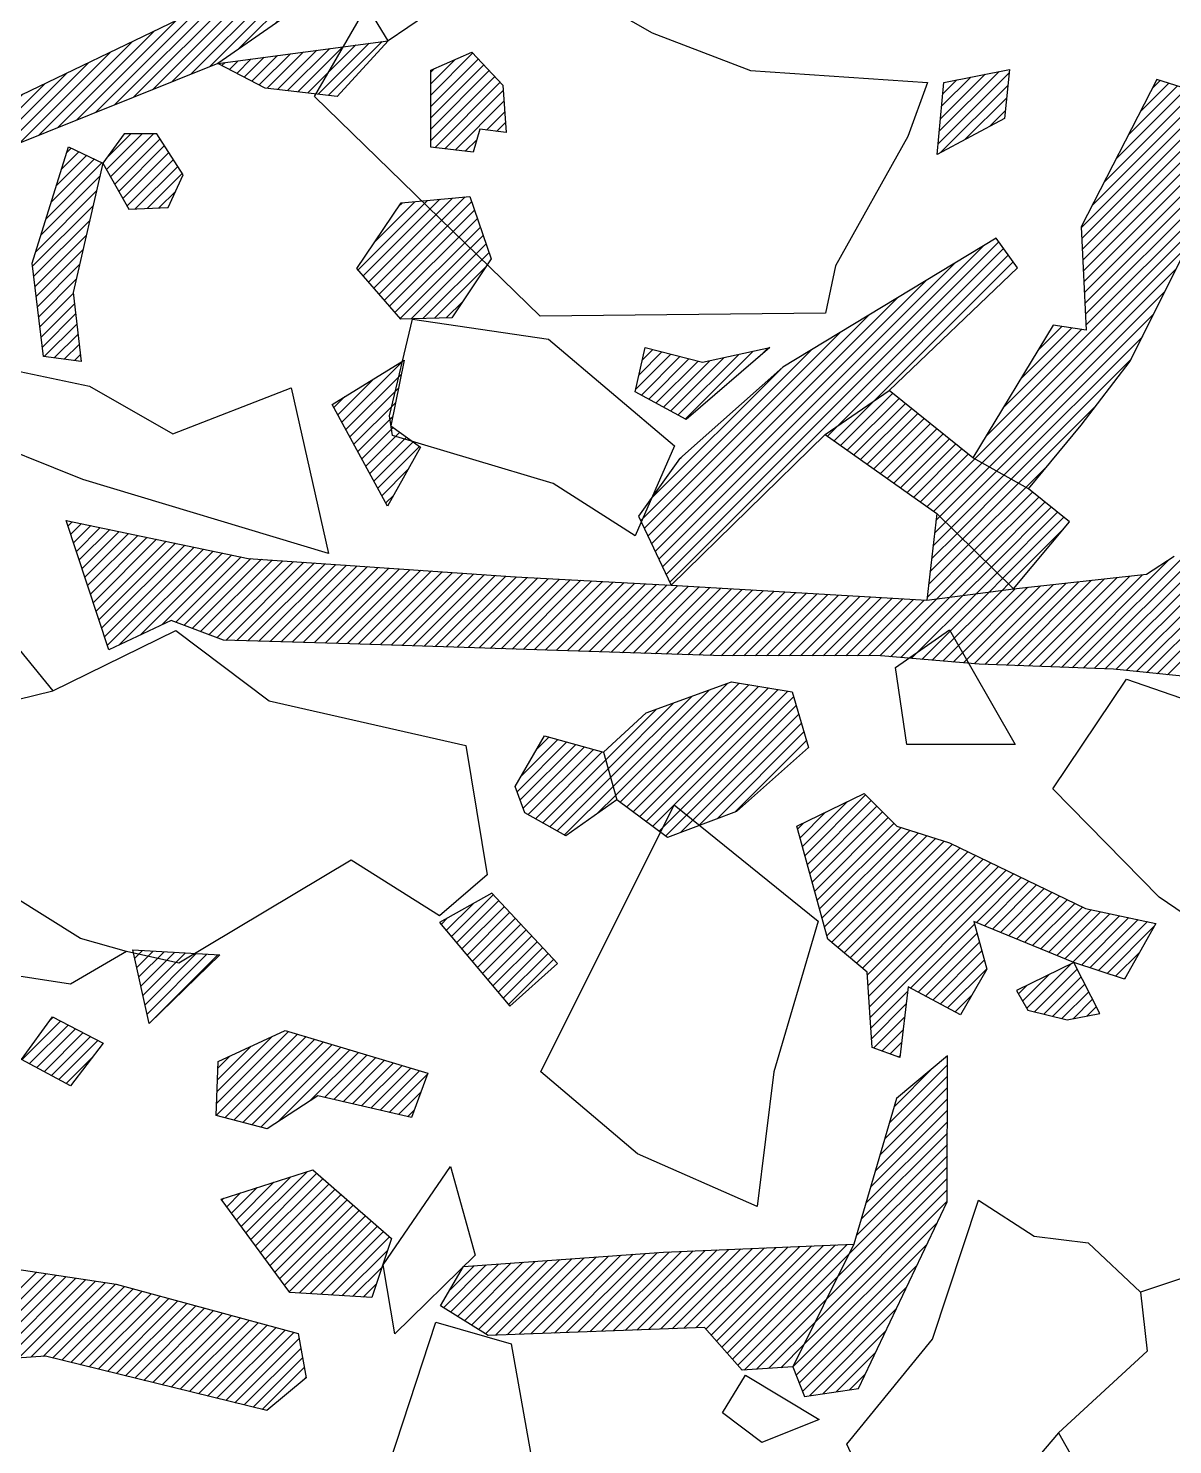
# Model space of a CAD drawing. Header units: metres. Extents: x 1.22 to 3.42, y -20.9 to -16.58.
# Drawn here: x 2.6826 to 3.0391, y -18.4475 to -18.0062 of the extents above; entities that cross this region are included whole.
import ezdxf

# ---------------------------------------------------------------- set-up
doc = ezdxf.new("R2010")
doc.units = ezdxf.units.M
doc.header["$LTSCALE"] = 25
doc.header["$MEASUREMENT"] = 0
doc.layers.get('0').update_dxf_attribs({"linetype": 'CONTINUOUS'})
for name, color, linetype in [('KNOCHEN', 2, 'CONTINUOUS'), ('KNOCHENSCHRAFF', 2, 'CONTINUOUS'), ('STEINE', 4, 'CONTINUOUS')]:
    doc.layers.add(name, color=color, linetype=linetype)

# ---------------------------------------------------------------- blocks, each defined once
blk = doc.blocks.new('*X14')
at = {"color": 0}
for p, q in [((295.082, -1834.724), (296.891, -1832.915)), ((295.229, -1834.224), (296.45, -1833.002)), ((294.788, -1835.725), (296.89, -1833.623)), ((294.935, -1835.224), (296.89, -1833.269)), ((294.641, -1836.225), (296.889, -1833.977)), ((294.494, -1836.726), (296.889, -1834.331)), ((294.347, -1837.226), (296.888, -1834.685)), ((294.053, -1838.227), (296.887, -1835.393)), ((294.2, -1837.727), (296.888, -1835.039)), ((293.816, -1838.818), (296.887, -1835.747)), ((293.47, -1839.518), (296.886, -1836.101)), ((293.123, -1840.218), (296.886, -1836.455)), ((292.43, -1841.618), (296.885, -1837.163)), ((292.777, -1840.918), (296.885, -1836.809)), ((292.084, -1842.318), (296.578, -1837.824)), ((289.696, -1841.524), (292.663, -1838.556)), ((289.862, -1841.711), (293.032, -1838.541)), ((290.028, -1841.899), (293.401, -1838.526)), ((290.193, -1842.087), (293.77, -1838.51)), ((292.176, -1842.58), (296.258, -1838.498)), ((282.5, -1841.295), (284.811, -1838.984)), ((282.811, -1841.338), (285.192, -1838.956)), ((283.178, -1841.325), (285.574, -1838.929)), ((283.545, -1841.311), (285.955, -1838.901)), ((283.912, -1841.298), (286.336, -1838.873)), ((284.279, -1841.284), (286.717, -1838.846)), ((284.646, -1841.271), (287.098, -1838.818)), ((285.013, -1841.258), (287.479, -1838.791)), ((285.379, -1841.244), (287.861, -1838.763)), ((285.746, -1841.231), (288.236, -1838.742)), ((286.113, -1841.217), (288.605, -1838.726)), ((286.48, -1841.204), (288.974, -1838.711)), ((286.847, -1841.19), (289.343, -1838.695)), ((287.214, -1841.177), (289.712, -1838.68)), ((287.581, -1841.164), (290.081, -1838.664)), ((287.948, -1841.15), (290.449, -1838.649)), ((288.315, -1841.137), (290.818, -1838.634)), ((288.682, -1841.123), (291.187, -1838.618)), ((289.049, -1841.11), (291.556, -1838.603)), ((289.365, -1841.148), (291.925, -1838.587)), ((289.531, -1841.336), (292.294, -1838.572)), ((290.359, -1842.275), (293.816, -1838.818)), ((266.599, -1841.64), (268.816, -1839.423)), ((266.639, -1841.246), (268.508, -1839.377)), ((281.192, -1840.482), (282.524, -1839.15)), ((281.395, -1839.926), (282.143, -1839.177)), ((281.41, -1840.617), (282.905, -1839.122)), ((281.628, -1840.753), (283.287, -1839.094)), ((281.846, -1840.888), (283.668, -1839.067)), ((282.064, -1841.024), (284.049, -1839.039)), ((282.282, -1841.16), (284.43, -1839.012)), ((292.274, -1842.835), (295.938, -1839.171)), ((266.558, -1842.034), (269.123, -1839.469)), ((266.822, -1842.124), (269.431, -1839.515)), ((267.201, -1842.099), (269.739, -1839.561)), ((267.58, -1842.074), (270.046, -1839.607)), ((267.958, -1842.048), (270.354, -1839.653)), ((268.337, -1842.023), (270.661, -1839.699)), ((268.716, -1841.998), (270.969, -1839.745)), ((269.02, -1842.048), (271.249, -1839.818)), ((290.563, -1842.425), (293.47, -1839.518)), ((292.373, -1843.09), (295.617, -1839.845)), ((269.303, -1842.118), (271.527, -1839.894)), ((269.587, -1842.187), (271.805, -1839.969)), ((269.871, -1842.257), (272.083, -1840.045)), ((270.155, -1842.327), (272.361, -1840.12)), ((270.438, -1842.397), (272.639, -1840.196)), ((270.722, -1842.466), (272.917, -1840.271)), ((290.94, -1842.401), (293.123, -1840.218)), ((271.006, -1842.536), (273.195, -1840.347)), ((271.29, -1842.606), (273.473, -1840.422)), ((271.574, -1842.676), (273.751, -1840.498)), ((271.857, -1842.745), (274.029, -1840.573)), ((272.141, -1842.815), (274.307, -1840.649)), ((272.425, -1842.885), (274.585, -1840.724)), ((292.591, -1843.225), (295.297, -1840.519)), ((272.709, -1842.955), (274.863, -1840.8)), ((272.993, -1843.024), (275.141, -1840.876)), ((273.276, -1843.094), (275.42, -1840.951)), ((273.56, -1843.164), (275.698, -1841.027)), ((273.844, -1843.234), (275.976, -1841.102)), ((274.128, -1843.304), (276.254, -1841.178)), ((291.318, -1842.377), (292.777, -1840.918)), ((293.007, -1843.163), (294.977, -1841.193)), ((274.412, -1843.373), (276.532, -1841.253)), ((274.695, -1843.443), (276.688, -1841.45)), ((291.695, -1842.353), (292.43, -1841.618)), ((274.979, -1843.513), (276.743, -1841.749)), ((275.263, -1843.583), (276.798, -1842.047)), ((293.423, -1843.1), (294.657, -1841.867)), ((275.547, -1843.652), (276.853, -1842.346)), ((292.072, -1842.329), (292.084, -1842.318)), ((276.757, -1842.796), (276.908, -1842.645)), ((293.839, -1843.038), (294.336, -1842.54))]:
    blk.add_line(p, q, dxfattribs=at)
blk = doc.blocks.new('*X15')
at = {"color": 0}
for p, q in [((280.794, -1802.696), (282.099, -1801.391)), ((280.793, -1803.05), (282.271, -1801.573)), ((280.793, -1803.404), (282.443, -1801.754)), ((280.794, -1802.342), (281.54, -1801.597)), ((280.795, -1801.988), (280.91, -1801.873)), ((280.792, -1804.112), (282.787, -1802.117)), ((280.793, -1803.758), (282.615, -1801.936)), ((280.92, -1804.338), (282.959, -1802.299)), ((296.601, -1804.213), (298.809, -1802.005)), ((296.637, -1803.824), (298.502, -1801.959)), ((296.673, -1803.434), (298.061, -1802.047)), ((296.709, -1803.045), (297.619, -1802.134)), ((296.745, -1802.655), (297.178, -1802.222)), ((302.896, -1803.222), (303.79, -1802.327)), ((303.268, -1802.496), (303.522, -1802.242)), ((281.236, -1804.375), (283.053, -1802.559)), ((296.677, -1804.491), (298.769, -1802.398)), ((297.437, -1804.084), (298.729, -1802.792)), ((301.062, -1806.824), (305.131, -1802.754)), ((301.408, -1806.124), (304.863, -1802.669)), ((301.78, -1805.399), (304.595, -1802.583)), ((302.152, -1804.673), (304.327, -1802.498)), ((302.524, -1803.947), (304.059, -1802.413)), ((281.553, -1804.412), (283.075, -1802.89)), ((282.529, -1803.789), (283.098, -1803.221)), ((298.197, -1803.678), (298.69, -1803.185)), ((301.077, -1807.161), (305.4, -1802.839)), ((301.093, -1807.499), (305.668, -1802.925)), ((301.109, -1807.837), (305.936, -1803.01)), ((301.124, -1808.175), (306.204, -1803.095)), ((301.14, -1808.513), (306.473, -1803.181)), ((282.843, -1803.829), (283.12, -1803.552)), ((281.87, -1804.449), (282.232, -1804.087)), ((301.156, -1808.851), (306.134, -1803.873)), ((301.171, -1809.189), (305.783, -1804.577)), ((301.187, -1809.527), (305.432, -1805.282)), ((279.021, -1808.712), (281.862, -1805.871)), ((278.528, -1808.144), (280.691, -1805.981)), ((278.692, -1808.333), (281.081, -1805.944)), ((278.857, -1808.522), (281.471, -1805.908)), ((279.053, -1807.265), (280.301, -1806.018)), ((279.186, -1808.901), (282.07, -1806.017)), ((279.35, -1809.09), (282.16, -1806.28)), ((279.794, -1806.171), (279.911, -1806.054)), ((301.203, -1809.865), (305.08, -1805.987)), ((279.514, -1809.279), (282.249, -1806.544)), ((298.077, -1813.344), (304.729, -1806.692)), ((279.679, -1809.468), (282.339, -1806.808)), ((279.843, -1809.658), (282.429, -1807.071)), ((280.18, -1809.674), (282.519, -1807.335)), ((280.545, -1809.663), (282.609, -1807.599)), ((288.011, -1817.399), (298.026, -1807.384)), ((288.125, -1817.639), (298.491, -1807.273)), ((288.239, -1817.879), (298.639, -1807.479)), ((297.743, -1814.031), (304.378, -1807.396)), ((280.91, -1809.651), (282.502, -1808.059)), ((287.897, -1817.16), (297.129, -1807.928)), ((293.44, -1813.031), (298.787, -1807.685)), ((294.582, -1812.243), (298.935, -1807.89)), ((297.97, -1814.158), (304.027, -1808.101)), ((287.783, -1816.92), (296.232, -1808.471)), ((298.196, -1814.285), (303.675, -1808.806)), ((281.275, -1809.64), (281.789, -1809.126)), ((287.67, -1816.68), (295.335, -1809.015)), ((287.556, -1816.44), (294.438, -1809.558)), ((298.423, -1814.412), (303.324, -1809.511)), ((287.442, -1816.201), (293.541, -1810.102)), ((298.622, -1812.445), (301.07, -1809.997)), ((298.65, -1814.539), (302.973, -1810.216)), ((299.168, -1811.546), (300.763, -1809.95)), ((299.713, -1810.647), (300.456, -1809.904)), ((287.283, -1811.41), (287.996, -1810.697)), ((287.328, -1815.961), (292.644, -1810.646)), ((287.385, -1810.954), (287.715, -1810.624)), ((288.724, -1812.798), (290.843, -1810.678)), ((291.027, -1810.848), (291.295, -1810.579)), ((278.022, -1812.893), (279.936, -1810.979)), ((287.182, -1811.865), (288.277, -1810.77)), ((287.355, -1812.045), (288.558, -1810.842)), ((287.583, -1812.17), (288.839, -1810.915)), ((287.811, -1812.296), (289.12, -1810.987)), ((288.04, -1812.421), (289.487, -1810.974)), ((288.268, -1812.547), (289.939, -1810.875)), ((288.496, -1812.672), (290.391, -1810.777)), ((298.876, -1814.666), (302.622, -1810.92)), ((277.897, -1812.664), (279.025, -1811.536)), ((278.147, -1813.121), (279.88, -1811.388)), ((287.633, -1815.302), (291.709, -1811.226)), ((278.272, -1813.35), (279.791, -1811.831)), ((293.564, -1813.614), (295.19, -1811.988)), ((277.772, -1812.436), (278.114, -1812.094)), ((278.397, -1813.579), (279.702, -1812.274)), ((293.357, -1813.467), (294.582, -1812.243)), ((293.771, -1813.76), (295.386, -1812.146)), ((293.978, -1813.907), (295.582, -1812.304)), ((294.186, -1814.053), (295.777, -1812.462)), ((299.103, -1814.793), (301.512, -1812.384)), ((278.522, -1813.807), (279.613, -1812.716)), ((294.393, -1814.2), (295.973, -1812.619)), ((294.6, -1814.346), (296.169, -1812.777)), ((294.807, -1814.493), (296.365, -1812.935)), ((278.647, -1814.036), (279.628, -1813.055)), ((278.772, -1814.264), (279.833, -1813.203)), ((278.897, -1814.493), (280.038, -1813.352)), ((293.15, -1813.321), (293.44, -1813.031)), ((295.014, -1814.639), (296.56, -1813.093)), ((295.221, -1814.786), (296.756, -1813.251)), ((279.022, -1814.722), (280.243, -1813.5)), ((279.147, -1814.95), (280.448, -1813.649)), ((295.428, -1814.933), (296.952, -1813.408)), ((295.635, -1815.079), (297.148, -1813.566)), ((295.842, -1815.226), (297.343, -1813.724)), ((288.526, -1814.056), (288.593, -1813.989)), ((296.049, -1815.372), (297.539, -1813.882)), ((296.256, -1815.519), (297.743, -1814.031)), ((296.463, -1815.665), (297.97, -1814.158)), ((296.654, -1815.828), (298.196, -1814.285)), ((299.329, -1814.92), (300.044, -1814.205)), ((279.272, -1815.179), (280.084, -1814.367)), ((296.832, -1816.003), (298.423, -1814.412)), ((297.011, -1816.178), (298.65, -1814.539)), ((297.189, -1816.353), (298.876, -1814.666)), ((279.397, -1815.407), (279.639, -1815.165)), ((297.368, -1816.528), (299.103, -1814.793)), ((297.546, -1816.703), (299.329, -1814.92)), ((297.725, -1816.878), (299.537, -1815.066)), ((297.903, -1817.053), (299.733, -1815.223)), ((298.082, -1817.228), (299.929, -1815.381)), ((298.26, -1817.403), (300.126, -1815.538)), ((269.495, -1816.117), (269.623, -1815.989)), ((269.582, -1816.383), (269.915, -1816.05)), ((296.485, -1816.351), (296.832, -1816.003)), ((296.53, -1815.951), (296.654, -1815.828)), ((298.438, -1817.579), (300.322, -1815.695)), ((298.617, -1817.754), (300.518, -1815.853)), ((302.138, -1820.597), (306.692, -1816.043)), ((302.459, -1820.629), (307.066, -1816.022)), ((269.669, -1816.649), (270.208, -1816.111)), ((269.757, -1816.915), (270.5, -1816.172)), ((269.844, -1817.182), (270.793, -1816.233)), ((269.931, -1817.448), (271.085, -1816.294)), ((270.018, -1817.714), (271.378, -1816.355)), ((270.106, -1817.981), (271.67, -1816.416)), ((270.193, -1818.247), (271.963, -1816.477)), ((296.393, -1817.149), (297.189, -1816.353)), ((296.439, -1816.75), (297.011, -1816.178)), ((298.795, -1817.929), (300.488, -1816.237)), ((300.78, -1820.54), (305.029, -1816.291)), ((301.121, -1820.553), (305.472, -1816.202)), ((301.461, -1820.566), (305.879, -1816.149)), ((301.802, -1820.579), (306.285, -1816.096)), ((302.78, -1820.662), (307.302, -1816.14)), ((303.101, -1820.694), (307.537, -1816.258)), ((303.422, -1820.727), (307.773, -1816.376)), ((303.743, -1820.759), (308.008, -1816.494)), ((270.28, -1818.513), (272.255, -1816.538)), ((270.367, -1818.78), (272.548, -1816.599)), ((270.455, -1819.046), (272.841, -1816.66)), ((270.542, -1819.312), (273.133, -1816.721)), ((270.629, -1819.578), (273.426, -1816.782)), ((270.716, -1819.845), (273.718, -1816.843)), ((271.076, -1819.839), (274.011, -1816.904)), ((296.256, -1818.347), (297.725, -1816.878)), ((296.302, -1817.948), (297.546, -1816.703)), ((296.347, -1817.548), (297.368, -1816.528)), ((271.746, -1819.523), (274.303, -1816.965)), ((272.415, -1819.207), (274.596, -1817.026)), ((272.85, -1819.125), (274.888, -1817.087)), ((273.107, -1819.222), (275.19, -1817.138)), ((273.364, -1819.318), (275.521, -1817.161)), ((273.621, -1819.415), (275.852, -1817.184)), ((273.878, -1819.512), (276.183, -1817.207)), ((274.135, -1819.608), (276.514, -1817.23)), ((274.41, -1819.687), (276.844, -1817.252)), ((274.754, -1819.696), (277.175, -1817.275)), ((275.098, -1819.706), (277.506, -1817.298)), ((275.442, -1819.715), (277.837, -1817.321)), ((275.787, -1819.724), (278.168, -1817.343)), ((276.131, -1819.734), (278.498, -1817.366)), ((296.561, -1818.396), (297.903, -1817.053)), ((296.967, -1818.342), (298.082, -1817.228)), ((300.439, -1820.528), (303.791, -1817.176)), ((276.475, -1819.743), (278.829, -1817.389)), ((276.819, -1819.753), (279.16, -1817.412)), ((277.163, -1819.762), (279.491, -1817.434)), ((277.507, -1819.771), (279.822, -1817.457)), ((277.852, -1819.781), (280.152, -1817.48)), ((278.196, -1819.79), (280.483, -1817.503)), ((278.538, -1819.801), (280.814, -1817.525)), ((278.881, -1819.812), (281.145, -1817.548)), ((279.223, -1819.823), (281.476, -1817.571)), ((279.565, -1819.835), (281.806, -1817.594)), ((279.908, -1819.846), (282.137, -1817.616)), ((280.25, -1819.857), (282.468, -1817.639)), ((280.592, -1819.868), (282.799, -1817.662)), ((280.935, -1819.88), (283.13, -1817.685)), ((281.277, -1819.891), (283.461, -1817.707)), ((281.619, -1819.902), (283.796, -1817.725)), ((281.962, -1819.913), (284.132, -1817.743)), ((282.304, -1819.925), (284.467, -1817.761)), ((282.646, -1819.936), (284.803, -1817.779)), ((282.988, -1819.947), (285.138, -1817.797)), ((283.331, -1819.958), (285.474, -1817.816)), ((297.374, -1818.289), (298.26, -1817.403)), ((297.781, -1818.236), (298.438, -1817.579)), ((298.188, -1818.183), (298.617, -1817.754)), ((298.736, -1820.463), (301.383, -1817.816)), ((299.077, -1820.476), (301.78, -1817.772)), ((299.417, -1820.489), (302.177, -1817.729)), ((299.758, -1820.502), (302.574, -1817.685)), ((300.099, -1820.515), (302.972, -1817.642)), ((283.673, -1819.97), (285.809, -1817.834)), ((284.015, -1819.981), (286.145, -1817.852)), ((284.358, -1819.992), (286.48, -1817.87)), ((284.7, -1820.003), (286.815, -1817.888)), ((285.042, -1820.015), (287.151, -1817.906)), ((285.385, -1820.026), (287.486, -1817.924)), ((285.727, -1820.037), (287.822, -1817.942)), ((286.069, -1820.048), (288.157, -1817.96)), ((286.412, -1820.059), (288.492, -1817.979)), ((286.754, -1820.071), (288.826, -1817.999)), ((287.096, -1820.082), (289.159, -1818.019)), ((287.439, -1820.093), (289.493, -1818.038)), ((287.781, -1820.104), (289.827, -1818.058)), ((288.123, -1820.116), (290.161, -1818.078)), ((288.465, -1820.127), (290.495, -1818.098)), ((288.808, -1820.138), (290.829, -1818.117)), ((289.15, -1820.149), (291.163, -1818.137)), ((289.492, -1820.161), (291.496, -1818.157)), ((289.842, -1820.165), (291.83, -1818.176)), ((290.195, -1820.165), (292.164, -1818.196)), ((290.548, -1820.166), (292.498, -1818.216)), ((290.901, -1820.166), (292.832, -1818.235)), ((291.254, -1820.167), (293.166, -1818.255)), ((295.765, -1820.252), (297.781, -1818.236)), ((296.091, -1820.279), (298.188, -1818.183)), ((296.417, -1820.307), (298.594, -1818.13)), ((296.743, -1820.334), (299, -1818.078)), ((297.069, -1820.362), (299.397, -1818.034)), ((297.395, -1820.39), (299.794, -1817.99)), ((297.721, -1820.417), (300.191, -1817.947)), ((298.055, -1820.437), (300.589, -1817.903)), ((298.395, -1820.45), (300.986, -1817.86)), ((298.594, -1818.13), (298.795, -1817.929)), ((291.607, -1820.167), (293.5, -1818.275)), ((291.961, -1820.167), (293.833, -1818.295)), ((292.314, -1820.168), (294.167, -1818.314)), ((292.667, -1820.168), (294.501, -1818.334)), ((293.02, -1820.169), (294.835, -1818.354)), ((293.373, -1820.169), (295.169, -1818.373)), ((293.726, -1820.17), (295.503, -1818.393)), ((294.079, -1820.17), (295.837, -1818.413)), ((294.432, -1820.171), (296.17, -1818.432)), ((294.785, -1820.171), (296.561, -1818.396)), ((295.113, -1820.197), (296.967, -1818.342)), ((295.439, -1820.224), (297.374, -1818.289)), ((286.473, -1824.241), (289.483, -1821.23)), ((286.549, -1824.518), (290.039, -1821.028)), ((286.69, -1824.731), (290.4, -1821.02)), ((286.893, -1824.882), (290.704, -1821.07)), ((287.095, -1825.033), (291.008, -1821.12)), ((287.298, -1825.183), (291.312, -1821.17)), ((287.501, -1825.334), (291.616, -1821.219)), ((287.704, -1825.485), (291.92, -1821.269)), ((286.321, -1823.686), (288.372, -1821.635)), ((286.397, -1823.963), (288.927, -1821.433)), ((287.906, -1825.636), (292.099, -1821.443)), ((288.109, -1825.787), (292.179, -1821.716)), ((286.245, -1823.408), (287.816, -1821.837)), ((288.572, -1825.677), (292.259, -1821.99)), ((289.142, -1825.461), (292.339, -1822.263)), ((289.712, -1825.245), (292.419, -1822.537)), ((283.482, -1824.404), (285.033, -1822.852)), ((283.578, -1824.661), (285.309, -1822.93)), ((283.603, -1823.928), (284.757, -1822.775)), ((283.674, -1824.918), (285.586, -1823.007)), ((283.829, -1825.117), (285.862, -1823.084)), ((284.097, -1823.082), (284.48, -1822.698)), ((290.281, -1825.029), (292.499, -1822.81)), ((284.056, -1825.244), (286.138, -1823.161)), ((284.282, -1825.371), (286.245, -1823.408)), ((284.509, -1825.498), (286.321, -1823.686)), ((284.735, -1825.625), (286.397, -1823.963)), ((284.961, -1825.752), (286.473, -1824.241)), ((285.994, -1825.073), (286.549, -1824.518)), ((292.377, -1826.115), (293.781, -1824.711)), ((292.453, -1826.393), (294.341, -1824.504)), ((292.529, -1826.67), (294.518, -1824.681)), ((292.605, -1826.948), (294.695, -1824.858)), ((292.301, -1825.838), (293.093, -1825.045)), ((292.681, -1827.225), (294.871, -1825.035)), ((292.757, -1827.503), (295.048, -1825.212)), ((292.225, -1825.56), (292.405, -1825.38)), ((292.833, -1827.78), (295.224, -1825.389)), ((292.909, -1828.058), (295.444, -1825.522)), ((292.985, -1828.335), (295.714, -1825.607)), ((293.061, -1828.613), (295.983, -1825.691)), ((293.137, -1828.89), (296.252, -1825.776)), ((293.282, -1829.099), (296.521, -1825.86)), ((293.475, -1829.259), (296.79, -1825.945)), ((293.668, -1829.42), (297.047, -1826.042)), ((293.86, -1829.581), (297.285, -1826.157)), ((294.053, -1829.742), (297.523, -1826.272)), ((294.246, -1829.903), (297.762, -1826.387)), ((294.397, -1830.105), (298, -1826.502)), ((294.419, -1830.437), (298.238, -1826.618)), ((294.44, -1830.77), (298.476, -1826.733)), ((294.461, -1831.102), (298.715, -1826.848)), ((294.482, -1831.434), (298.953, -1826.963)), ((297.791, -1828.479), (299.191, -1827.079)), ((298.042, -1828.582), (299.43, -1827.194)), ((298.292, -1828.685), (299.668, -1827.309)), ((298.543, -1828.788), (299.906, -1827.424)), ((281.278, -1828.728), (282.122, -1827.885)), ((281.44, -1828.92), (282.749, -1827.611)), ((281.601, -1829.112), (282.92, -1827.794)), ((298.793, -1828.891), (300.145, -1827.54)), ((299.044, -1828.994), (300.383, -1827.655)), ((299.294, -1829.097), (300.621, -1827.77)), ((299.545, -1829.2), (300.86, -1827.885)), ((281.117, -1828.536), (281.317, -1828.336)), ((281.763, -1829.304), (283.09, -1827.978)), ((281.924, -1829.496), (283.26, -1828.161)), ((282.086, -1829.689), (283.43, -1828.344)), ((299.795, -1829.303), (301.098, -1828.001)), ((300.046, -1829.407), (301.37, -1828.082)), ((300.296, -1829.51), (301.662, -1828.143)), ((300.547, -1829.613), (301.954, -1828.205)), ((300.797, -1829.716), (302.246, -1828.266)), ((301.062, -1829.804), (302.538, -1828.328)), ((301.329, -1829.891), (302.83, -1828.39)), ((282.247, -1829.881), (283.6, -1828.528)), ((282.409, -1830.073), (283.77, -1828.711)), ((295.743, -1830.527), (297.737, -1828.533)), ((295.974, -1830.65), (297.813, -1828.811)), ((301.596, -1829.977), (303.122, -1828.451)), ((301.863, -1830.064), (303.33, -1828.597)), ((282.57, -1830.265), (283.941, -1828.895)), ((282.732, -1830.457), (284.111, -1829.078)), ((282.893, -1830.649), (284.281, -1829.261)), ((296.204, -1830.773), (297.889, -1829.088)), ((271.574, -1829.593), (271.818, -1829.35)), ((271.638, -1829.883), (272.152, -1829.369)), ((271.702, -1830.173), (272.487, -1829.388)), ((271.766, -1830.462), (272.821, -1829.408)), ((271.83, -1830.752), (273.155, -1829.427)), ((271.894, -1831.041), (273.489, -1829.446)), ((271.958, -1831.331), (273.823, -1829.466)), ((272.022, -1831.621), (274.158, -1829.485)), ((283.055, -1830.841), (284.451, -1829.445)), ((283.216, -1831.033), (284.621, -1829.628)), ((296.435, -1830.896), (297.965, -1829.365)), ((296.666, -1831.019), (298.042, -1829.643)), ((302.13, -1830.15), (302.879, -1829.401)), ((296.896, -1831.142), (298.118, -1829.92)), ((299.232, -1830.927), (300.061, -1830.099)), ((299.362, -1831.151), (300.746, -1829.767)), ((299.606, -1831.26), (300.933, -1829.934)), ((299.889, -1831.331), (301.053, -1830.167)), ((294.503, -1831.767), (295.653, -1830.617)), ((299.102, -1830.703), (299.375, -1830.43)), ((300.171, -1831.402), (301.173, -1830.401)), ((302.397, -1830.237), (302.428, -1830.206)), ((294.525, -1832.099), (295.606, -1831.018)), ((297.127, -1831.264), (297.659, -1830.732)), ((300.454, -1831.473), (301.293, -1830.634)), ((300.802, -1831.479), (301.413, -1830.868)), ((268.94, -1831.521), (269.029, -1831.431)), ((294.587, -1832.391), (295.559, -1831.419)), ((301.243, -1831.391), (301.533, -1831.101)), ((268.057, -1832.758), (269.262, -1831.552)), ((268.287, -1832.881), (269.495, -1831.673)), ((268.517, -1833.004), (269.728, -1831.793)), ((268.747, -1833.127), (269.961, -1831.914)), ((274.126, -1834.113), (276.367, -1831.872)), ((294.848, -1832.483), (295.512, -1831.819)), ((268.978, -1833.251), (270.194, -1832.035)), ((269.208, -1833.374), (270.427, -1832.155)), ((274.115, -1834.478), (276.639, -1831.954)), ((274.138, -1833.747), (275.858, -1832.027)), ((274.149, -1833.382), (275.201, -1832.331)), ((274.383, -1834.563), (276.911, -1832.035)), ((274.664, -1834.636), (277.183, -1832.117)), ((274.945, -1834.708), (277.455, -1832.198)), ((275.225, -1834.781), (277.727, -1832.28)), ((275.506, -1834.854), (277.998, -1832.362)), ((295.109, -1832.576), (295.464, -1832.22)), ((269.438, -1833.497), (270.256, -1832.679)), ((274.161, -1833.017), (274.544, -1832.634)), ((276.015, -1834.699), (278.27, -1832.443)), ((277.006, -1834.061), (278.542, -1832.525)), ((277.489, -1833.932), (278.814, -1832.607)), ((277.776, -1833.998), (279.086, -1832.688)), ((278.064, -1834.064), (279.358, -1832.77)), ((295.37, -1832.668), (295.417, -1832.621)), ((278.352, -1834.13), (279.63, -1832.852)), ((278.639, -1834.196), (279.902, -1832.933)), ((278.927, -1834.262), (280.174, -1833.015)), ((279.214, -1834.328), (280.446, -1833.097)), ((279.502, -1834.394), (280.692, -1833.204)), ((279.789, -1834.46), (280.483, -1833.766)), ((280.077, -1834.526), (280.274, -1834.329)), ((275.038, -1838.151), (276.951, -1836.238)), ((275.188, -1838.354), (277.25, -1836.292)), ((274.589, -1837.539), (275.391, -1836.737)), ((274.738, -1837.743), (275.911, -1836.57)), ((274.888, -1837.947), (276.431, -1836.404)), ((275.338, -1838.558), (277.439, -1836.457)), ((275.487, -1838.762), (277.627, -1836.622)), ((275.637, -1838.966), (277.815, -1836.788)), ((274.289, -1837.132), (274.351, -1837.069)), ((274.439, -1837.335), (274.871, -1836.903)), ((275.787, -1839.17), (278.004, -1836.953)), ((275.937, -1839.373), (278.192, -1837.118)), ((276.086, -1839.577), (278.38, -1837.283)), ((276.236, -1839.781), (278.569, -1837.449)), ((276.386, -1839.985), (278.757, -1837.614)), ((276.696, -1840.029), (278.945, -1837.779)), ((277.029, -1840.049), (279.134, -1837.944)), ((277.362, -1840.069), (279.322, -1838.109)), ((277.695, -1840.09), (279.51, -1838.275)), ((278.028, -1840.11), (279.455, -1838.684)), ((278.361, -1840.131), (279.277, -1839.215)), ((278.694, -1840.151), (279.099, -1839.747))]:
    blk.add_line(p, q, dxfattribs=at)
blk = doc.blocks.new('*X23')
at = {"color": 0}
for p, q in [((251.2, -1782.793), (252.579, -1781.414)), ((251.372, -1782.974), (252.804, -1781.542)), ((251.545, -1783.155), (253.03, -1781.669)), ((251.718, -1783.336), (253.256, -1781.797)), ((251.89, -1783.517), (253.482, -1781.925)), ((252.063, -1783.698), (253.708, -1782.053)), ((251.027, -1782.612), (251.328, -1782.311)), ((252.329, -1783.785), (253.933, -1782.181)), ((252.643, -1783.824), (254.159, -1782.308)), ((252.957, -1783.864), (254.385, -1782.436)), ((253.271, -1783.904), (254.267, -1782.908)), ((255.042, -1783.193), (255.082, -1783.153)), ((255.106, -1783.483), (255.412, -1783.177)), ((255.17, -1783.772), (255.741, -1783.201)), ((255.234, -1784.062), (256.071, -1783.225)), ((255.298, -1784.352), (256.4, -1783.249)), ((255.434, -1784.569), (256.73, -1783.273)), ((255.685, -1784.672), (257.06, -1783.297)), ((255.936, -1784.774), (257.389, -1783.321)), ((256.186, -1784.877), (257.719, -1783.345)), ((256.437, -1784.98), (258.048, -1783.369)), ((256.688, -1785.083), (258.378, -1783.393)), ((250.576, -1784.831), (251.57, -1783.836)), ((250.657, -1785.103), (251.982, -1783.778)), ((250.738, -1785.376), (252.329, -1783.785)), ((250.819, -1785.649), (252.643, -1783.824)), ((253.585, -1783.943), (253.935, -1783.594)), ((256.938, -1785.186), (258.708, -1783.417)), ((257.189, -1785.289), (259.037, -1783.441)), ((257.44, -1785.392), (259.367, -1783.465)), ((257.724, -1785.461), (259.696, -1783.489)), ((258.054, -1785.485), (260.026, -1783.513)), ((258.383, -1785.509), (260.34, -1783.552)), ((258.713, -1785.533), (260.654, -1783.592)), ((259.042, -1785.557), (260.968, -1783.631)), ((259.372, -1785.581), (261.282, -1783.671)), ((259.702, -1785.605), (261.596, -1783.711)), ((259.997, -1785.663), (261.91, -1783.75)), ((260.29, -1785.723), (262.224, -1783.79)), ((260.583, -1785.784), (262.538, -1783.829)), ((235.94, -1787.092), (238.948, -1784.085)), ((236.084, -1787.302), (239.196, -1784.19)), ((250.415, -1784.285), (250.747, -1783.953)), ((250.495, -1784.558), (251.159, -1783.895)), ((250.9, -1785.921), (252.957, -1783.864)), ((250.981, -1786.194), (253.271, -1783.904)), ((251.008, -1786.874), (253.789, -1784.093)), ((251.039, -1786.489), (253.585, -1783.943)), ((260.876, -1785.845), (262.851, -1783.869)), ((261.169, -1785.905), (263.165, -1783.909)), ((261.462, -1785.966), (263.457, -1783.971)), ((261.754, -1786.027), (263.73, -1784.051)), ((262.047, -1786.088), (264.003, -1784.132)), ((262.34, -1786.148), (264.276, -1784.212)), ((235.796, -1786.883), (238.107, -1784.572)), ((236.228, -1787.511), (239.313, -1784.426)), ((236.93, -1787.163), (239.431, -1784.662)), ((250.945, -1787.644), (253.937, -1784.652)), ((250.976, -1787.259), (253.863, -1784.372)), ((262.633, -1786.209), (264.55, -1784.292)), ((262.926, -1786.27), (264.823, -1784.373)), ((263.047, -1787.563), (265.916, -1784.694)), ((263.096, -1787.16), (265.643, -1784.613)), ((263.146, -1786.757), (265.37, -1784.533)), ((263.195, -1786.354), (265.096, -1784.453)), ((235.652, -1786.673), (237.267, -1785.059)), ((239.366, -1785.08), (239.549, -1784.898)), ((250.914, -1788.029), (254.011, -1784.931)), ((262.997, -1787.966), (266.189, -1784.774)), ((263.155, -1788.162), (266.463, -1784.854)), ((263.338, -1788.333), (266.697, -1784.973)), ((263.521, -1788.503), (266.878, -1785.146)), ((235.508, -1786.464), (236.426, -1785.546)), ((246.453, -1786.126), (246.998, -1785.58)), ((246.685, -1785.539), (246.73, -1785.495)), ((250.851, -1788.798), (254.159, -1785.49)), ((250.883, -1788.413), (254.085, -1785.211)), ((263.704, -1788.674), (267.058, -1785.319)), ((263.887, -1788.844), (267.238, -1785.492)), ((235.364, -1786.254), (235.586, -1786.033)), ((245.907, -1787.732), (247.803, -1785.836)), ((245.988, -1787.298), (247.535, -1785.751)), ((246.114, -1787.878), (248.072, -1785.921)), ((246.22, -1786.712), (247.267, -1785.665)), ((246.322, -1788.024), (248.34, -1786.006)), ((264.07, -1789.015), (267.419, -1785.666)), ((264.253, -1789.185), (267.599, -1785.839)), ((264.45, -1789.342), (267.78, -1786.012)), ((246.53, -1788.17), (248.609, -1786.091)), ((246.738, -1788.316), (248.654, -1786.399)), ((264.787, -1789.358), (267.802, -1786.343)), ((247.667, -1787.74), (248.664, -1786.743)), ((265.125, -1789.374), (267.81, -1786.689)), ((248.005, -1787.756), (248.674, -1787.086)), ((250.82, -1789.183), (252.999, -1787.004)), ((265.462, -1789.39), (267.818, -1787.035)), ((248.342, -1787.772), (248.684, -1787.43)), ((248.68, -1787.787), (248.694, -1787.773)), ((250.789, -1789.568), (252.649, -1787.708)), ((265.799, -1789.406), (267.826, -1787.38)), ((266.137, -1789.423), (267.834, -1787.726)), ((246.843, -1788.564), (247.557, -1787.85)), ((250.757, -1789.953), (252.681, -1788.029)), ((266.474, -1789.439), (267.842, -1788.071)), ((246.786, -1789.328), (247.46, -1788.654)), ((246.815, -1788.946), (247.509, -1788.252)), ((250.834, -1790.23), (252.714, -1788.35)), ((251.234, -1790.183), (252.746, -1788.671)), ((271.906, -1790.724), (274.349, -1788.281)), ((272.07, -1790.914), (274.703, -1788.281)), ((272.22, -1790.057), (273.996, -1788.281)), ((272.234, -1791.104), (275.056, -1788.282)), ((272.397, -1791.294), (275.363, -1788.328)), ((272.561, -1791.484), (275.447, -1788.597)), ((273.035, -1788.888), (273.643, -1788.28)), ((246.758, -1789.71), (247.411, -1789.057)), ((251.635, -1790.136), (252.778, -1788.992)), ((272.724, -1791.674), (275.532, -1788.867)), ((246.729, -1790.092), (247.362, -1789.459)), ((252.036, -1790.088), (252.811, -1789.314)), ((272.967, -1791.785), (275.616, -1789.136)), ((273.265, -1791.841), (275.7, -1789.405)), ((239.364, -1790.386), (240.072, -1789.678)), ((239.391, -1790.713), (240.345, -1789.759)), ((239.418, -1791.039), (240.618, -1789.839)), ((239.444, -1791.366), (240.891, -1789.92)), ((239.471, -1791.693), (241.164, -1790.001)), ((246.701, -1790.474), (247.313, -1789.861)), ((252.437, -1790.041), (252.843, -1789.635)), ((252.837, -1789.994), (252.875, -1789.956)), ((273.562, -1791.897), (275.784, -1789.674)), ((273.859, -1791.953), (275.869, -1789.944)), ((239.505, -1792.013), (241.437, -1790.081)), ((239.925, -1791.947), (241.452, -1790.42)), ((247.228, -1790.301), (247.264, -1790.264)), ((275.849, -1791.025), (276.517, -1790.356)), ((275.872, -1790.647), (276.276, -1790.243)), ((275.896, -1790.27), (276.036, -1790.13)), ((274.157, -1792.009), (275.359, -1790.807)), ((275.754, -1792.533), (277.479, -1790.808)), ((275.778, -1792.156), (277.239, -1790.695)), ((275.801, -1791.779), (276.998, -1790.582)), ((275.825, -1791.402), (276.758, -1790.469)), ((240.345, -1791.88), (241.117, -1791.108)), ((245.419, -1792.109), (246.275, -1791.253)), ((245.872, -1791.303), (246.041, -1791.133)), ((275.842, -1792.799), (277.72, -1790.921)), ((275.943, -1793.052), (277.96, -1791.034)), ((276.044, -1793.304), (278.201, -1791.147)), ((245.379, -1792.502), (246.509, -1791.373)), ((245.548, -1792.688), (246.743, -1791.493)), ((245.716, -1792.873), (246.976, -1791.613)), ((245.884, -1793.058), (247.21, -1791.732)), ((262.457, -1794.163), (264.843, -1791.777)), ((276.144, -1793.557), (278.21, -1791.492)), ((240.765, -1791.813), (240.782, -1791.797)), ((246.053, -1793.243), (247.444, -1791.852)), ((246.221, -1793.428), (247.677, -1791.972)), ((246.39, -1793.613), (247.911, -1792.092)), ((246.558, -1793.799), (248.145, -1792.212)), ((259.432, -1792.238), (259.465, -1792.205)), ((261.535, -1794.024), (263.404, -1792.156)), ((261.843, -1794.07), (263.884, -1792.029)), ((262.15, -1794.117), (264.363, -1791.903)), ((262.857, -1794.117), (264.905, -1792.068)), ((276.245, -1793.81), (278.037, -1792.018)), ((259.54, -1792.483), (259.755, -1792.269)), ((259.649, -1792.728), (260.044, -1792.333)), ((259.758, -1792.973), (260.334, -1792.397)), ((259.866, -1793.218), (260.624, -1792.461)), ((259.975, -1793.464), (260.913, -1792.525)), ((260.15, -1793.642), (261.203, -1792.589)), ((260.378, -1793.767), (261.492, -1792.653)), ((260.614, -1793.885), (261.964, -1792.535)), ((260.921, -1793.931), (262.444, -1792.409)), ((261.228, -1793.978), (262.924, -1792.282)), ((263.373, -1793.955), (264.804, -1792.524)), ((273.161, -1793.358), (273.94, -1792.58)), ((273.299, -1792.867), (273.711, -1792.455)), ((273.437, -1792.375), (273.483, -1792.33)), ((276.523, -1793.886), (277.864, -1792.545)), ((246.726, -1793.984), (247.752, -1792.958)), ((263.888, -1793.792), (264.702, -1792.979)), ((272.886, -1794.341), (274.397, -1792.83)), ((273.008, -1794.572), (274.626, -1792.955)), ((273.024, -1793.85), (274.169, -1792.705)), ((273.266, -1794.668), (274.854, -1793.08)), ((276.834, -1793.928), (277.69, -1793.072)), ((255.281, -1795.683), (257.717, -1793.247)), ((255.385, -1795.932), (257.939, -1793.378)), ((255.489, -1796.182), (258.161, -1793.509)), ((264.404, -1793.63), (264.6, -1793.434)), ((273.524, -1794.764), (275.083, -1793.205)), ((273.782, -1794.859), (275.311, -1793.33)), ((274.039, -1794.955), (275.54, -1793.455)), ((255.593, -1796.431), (258.383, -1793.641)), ((255.697, -1796.681), (258.605, -1793.772)), ((255.801, -1796.93), (258.827, -1793.904)), ((274.297, -1795.051), (275.768, -1793.58)), ((274.555, -1795.147), (275.997, -1793.705)), ((274.812, -1795.243), (276.225, -1793.83)), ((277.145, -1793.971), (277.517, -1793.598)), ((255.905, -1797.18), (259.05, -1794.035)), ((256.009, -1797.429), (259.272, -1794.166)), ((256.113, -1797.678), (259.494, -1794.298)), ((275.07, -1795.339), (276.066, -1794.343)), ((256.36, -1797.785), (259.439, -1794.706)), ((260.92, -1795.346), (261.496, -1794.77)), ((261.15, -1794.763), (261.246, -1794.667)), ((256.968, -1797.531), (259.262, -1795.237)), ((260.69, -1795.93), (261.747, -1794.873)), ((260.805, -1796.169), (261.998, -1794.976)), ((261.035, -1796.293), (262.248, -1795.079)), ((261.264, -1796.416), (262.499, -1795.182)), ((261.494, -1796.54), (262.75, -1795.285)), ((275.328, -1795.434), (275.834, -1794.928)), ((261.724, -1796.664), (263, -1795.388)), ((261.954, -1796.788), (263.251, -1795.491)), ((262.183, -1796.912), (263.502, -1795.593)), ((262.413, -1797.035), (263.752, -1795.696)), ((275.586, -1795.53), (275.603, -1795.513)), ((257.576, -1797.276), (259.084, -1795.769)), ((262.643, -1797.159), (264.003, -1795.799)), ((262.872, -1797.283), (264.253, -1795.902)), ((263.102, -1797.407), (264.504, -1796.005)), ((258.184, -1797.022), (258.906, -1796.3)), ((263.332, -1797.531), (264.464, -1796.398)), ((263.562, -1797.655), (264.332, -1796.884)), ((241.822, -1798.534), (242.97, -1797.387)), ((263.791, -1797.778), (264.201, -1797.369)), ((272.122, -1802.529), (277.177, -1797.475)), ((272.714, -1802.291), (277.576, -1797.428)), ((273.305, -1802.053), (277.976, -1797.382)), ((273.897, -1801.815), (278.376, -1797.336)), ((274.805, -1801.26), (278.776, -1797.29)), ((241.972, -1798.738), (243.151, -1797.559)), ((242.123, -1798.941), (243.333, -1797.731)), ((242.273, -1799.145), (243.515, -1797.903)), ((264.021, -1797.902), (264.069, -1797.855)), ((270.939, -1803.005), (276.377, -1797.567)), ((271.531, -1802.767), (276.777, -1797.521)), ((274.212, -1799.379), (275.977, -1797.613)), ((274.519, -1798.718), (275.578, -1797.659)), ((274.826, -1798.057), (275.178, -1797.706)), ((275.961, -1800.458), (278.729, -1797.69)), ((242.423, -1799.348), (243.696, -1798.075)), ((242.573, -1799.551), (243.878, -1798.247)), ((277.118, -1799.655), (278.452, -1798.32)), ((257.678, -1799.649), (257.936, -1799.391)), ((257.693, -1799.988), (258.289, -1799.392)), ((257.708, -1800.326), (258.642, -1799.392)), ((257.723, -1800.664), (258.995, -1799.393)), ((257.739, -1801.003), (259.348, -1799.393)), ((257.754, -1801.341), (259.701, -1799.394)), ((257.769, -1801.68), (260.054, -1799.394)), ((257.784, -1802.018), (260.407, -1799.395)), ((257.799, -1802.357), (260.76, -1799.395)), ((257.814, -1802.695), (261.114, -1799.396)), ((257.829, -1803.033), (261.467, -1799.396)), ((257.844, -1803.372), (261.82, -1799.396)), ((257.859, -1803.71), (262.173, -1799.397)), ((258.233, -1803.69), (262.329, -1799.594)), ((258.814, -1803.463), (262.419, -1799.858)), ((259.394, -1803.237), (262.508, -1800.122)), ((270.348, -1803.243), (273.551, -1800.04)), ((259.974, -1803.01), (262.598, -1800.386)), ((269.756, -1803.481), (272.87, -1800.367)), ((260.554, -1802.783), (262.687, -1800.65)), ((261.135, -1802.557), (262.777, -1800.915)), ((268.573, -1803.957), (271.507, -1801.023)), ((269.164, -1803.719), (272.188, -1800.695)), ((277.604, -1802.704), (279.281, -1801.027)), ((261.715, -1802.33), (262.866, -1801.179)), ((262.295, -1802.103), (262.956, -1801.443)), ((267.981, -1804.195), (270.826, -1801.35)), ((275.218, -1802.261), (276.017, -1801.462)), ((275.451, -1802.382), (276.425, -1801.408)), ((275.701, -1802.486), (276.833, -1801.354)), ((276.018, -1802.522), (277.241, -1801.299)), ((276.335, -1802.559), (277.649, -1801.245)), ((276.652, -1802.595), (278.057, -1801.191)), ((276.97, -1802.631), (278.465, -1801.136)), ((277.287, -1802.668), (278.873, -1801.082)), ((261.927, -1804.946), (265.121, -1801.752)), ((262.113, -1805.114), (265.298, -1801.929)), ((262.875, -1801.877), (263.045, -1801.707)), ((267.39, -1804.433), (270.145, -1801.678)), ((274.287, -1801.778), (274.386, -1801.68)), ((274.52, -1801.899), (274.794, -1801.626)), ((274.753, -1802.02), (275.201, -1801.571)), ((274.986, -1802.14), (275.609, -1801.517)), ((261.741, -1804.779), (264.315, -1802.205)), ((262.299, -1805.281), (265.474, -1802.106)), ((262.485, -1805.449), (265.651, -1802.283)), ((266.207, -1804.909), (268.783, -1802.333)), ((266.798, -1804.671), (269.464, -1802.005)), ((261.555, -1804.611), (263.5, -1802.666)), ((262.671, -1805.616), (265.827, -1802.46)), ((262.857, -1805.784), (266.004, -1802.637)), ((263.043, -1805.951), (266.18, -1802.814)), ((266.351, -1804.411), (268.102, -1802.66)), ((261.369, -1804.444), (262.685, -1803.128)), ((263.229, -1806.119), (266.357, -1802.991)), ((263.415, -1806.286), (266.533, -1803.168)), ((266.52, -1803.888), (267.421, -1802.988)), ((261.183, -1804.276), (261.87, -1803.589)), ((266.69, -1803.365), (266.74, -1803.315)), ((260.997, -1804.109), (261.055, -1804.051)), ((270.685, -1804.673), (271.456, -1803.903)), ((270.692, -1805.02), (271.809, -1803.903)), ((270.82, -1805.245), (272.162, -1803.904)), ((270.949, -1805.47), (272.362, -1804.057)), ((269.129, -1805.522), (270.072, -1804.579)), ((269.289, -1805.009), (269.833, -1804.465)), ((269.449, -1804.496), (269.594, -1804.35)), ((271.077, -1805.696), (272.5, -1804.272)), ((271.205, -1805.921), (272.638, -1804.488)), ((268.809, -1806.549), (270.551, -1804.807)), ((268.969, -1806.036), (270.312, -1804.693)), ((271.334, -1806.146), (272.776, -1804.704)), ((271.59, -1806.244), (272.913, -1804.92)), ((268.65, -1807.062), (270.485, -1805.227)), ((271.958, -1806.229), (273.051, -1805.136)), ((268.49, -1807.576), (270.38, -1805.685)), ((272.327, -1806.214), (272.85, -1805.69)), ((268.39, -1808.029), (270.275, -1806.144)), ((242.406, -1806.79), (242.501, -1806.694)), ((268.429, -1808.344), (270.17, -1806.603)), ((240.441, -1809.462), (242.726, -1807.177)), ((241.423, -1808.126), (242.613, -1806.936)), ((268.467, -1808.659), (270.065, -1807.061)), ((238.274, -1811.982), (242.838, -1807.418)), ((238.477, -1812.133), (242.95, -1807.66)), ((268.505, -1808.974), (269.96, -1807.52)), ((238.68, -1812.283), (243.062, -1807.901)), ((268.544, -1809.29), (269.855, -1807.979)), ((238.883, -1812.434), (243.174, -1808.142)), ((268.582, -1809.605), (269.749, -1808.437)), ((268.62, -1809.92), (269.658, -1808.883)), ((268.658, -1810.235), (269.695, -1809.199)), ((268.697, -1810.551), (269.732, -1809.515)), ((268.754, -1810.847), (269.769, -1809.832)), ((238.071, -1811.831), (239.928, -1809.974)), ((269.067, -1810.888), (269.807, -1810.148)), ((269.379, -1810.929), (269.844, -1810.464)), ((237.868, -1811.681), (238.399, -1811.15)), ((239.085, -1812.585), (240.562, -1811.108)), ((269.692, -1810.97), (269.881, -1810.781))]:
    blk.add_line(p, q, dxfattribs=at)

msp = doc.modelspace()

# ---------------------------------------------------------------- linework, layer by layer
at = {"layer": 'KNOCHEN'}
for points in [[(2.667, -18.03335), (2.74006, -17.99821), (2.74979, -17.97729), (2.78912, -17.97274), (2.78195, -17.98907), (2.74157, -18.0171), (2.66187, -18.04917), (2.667, -18.03335)], [(2.79468, -18.01002), (2.78195, -17.98907), (2.80341, -17.97684), (2.81258, -17.9886), (2.83148, -17.98505), (2.79468, -18.01002)], [(2.75637, -18.02478), (2.74157, -18.0171), (2.79468, -18.01002), (2.77883, -18.02737), (2.75637, -18.02478)], [(2.80792, -18.04323), (2.80795, -18.01923), (2.82072, -18.01363), (2.83041, -18.02386), (2.83141, -18.03867), (2.82324, -18.03764), (2.82119, -18.04478), (2.80792, -18.04323)], [(2.9657, -18.04548), (2.96777, -18.02302), (2.9882, -18.01896), (2.98665, -18.03427), (2.9657, -18.04548)], [(2.99416, -18.14969), (3.01053, -18.12979), (3.02587, -18.1099), (3.06478, -18.03182), (3.03416, -18.02208), (3.01061, -18.06801), (3.0121, -18.10018), (3.00189, -18.09863), (2.97681, -18.13996)], [(2.70578, -18.04821), (2.71394, -18.06251), (2.72619, -18.06202), (2.7308, -18.05181), (2.72265, -18.03904), (2.71244, -18.03902), (2.70578, -18.04821)], [(2.68732, -18.10844), (2.68379, -18.07933), (2.69507, -18.04309), (2.70578, -18.04821), (2.69654, -18.08853), (2.69907, -18.10998), (2.68732, -18.10844)], [(2.78489, -18.08099), (2.7987, -18.06058), (2.82015, -18.05857), (2.82677, -18.07798), (2.81449, -18.09635), (2.79866, -18.09684), (2.78489, -18.08099)], [(2.8828, -18.17967), (2.93086, -18.13275), (2.9508, -18.11899), (2.99068, -18.08075), (2.98405, -18.07155), (2.91761, -18.1118), (2.88541, -18.14035), (2.87262, -18.15821), (2.8828, -18.17967)], [(2.87165, -18.1194), (2.87473, -18.10562), (2.8926, -18.11024), (2.91354, -18.10567), (2.88747, -18.1281), (2.87165, -18.1194)], [(2.7945, -18.15504), (2.77718, -18.12336), (2.79966, -18.1096), (2.79555, -18.13002), (2.80473, -18.13667), (2.7945, -18.15504)], [(2.93086, -18.13275), (2.96555, -18.15731), (2.98952, -18.18083), (3.00691, -18.15992), (2.99416, -18.14969), (2.97681, -18.13996), (2.9508, -18.11899)], [(2.70763, -18.19987), (2.69441, -18.15951), (2.75107, -18.17133), (2.8343, -18.17705), (2.8828, -18.17967), (2.96246, -18.18437), (2.98952, -18.18083), (3.03089, -18.17629), (3.03958, -18.17068)], [(2.96555, -18.15731), (2.96246, -18.18437)], [(3.04617, -18.20848), (3.02064, -18.20589), (2.97877, -18.2043), (2.94814, -18.20171), (2.89605, -18.20164), (2.7827, -18.19792), (2.74338, -18.19685), (2.72705, -18.1907), (2.70763, -18.19987)], [(2.8618, -18.23173), (2.87509, -18.21949), (2.90166, -18.20982), (2.92055, -18.21291), (2.92563, -18.23028), (2.90314, -18.25016), (2.88168, -18.25831), (2.86587, -18.24654)], [(2.83421, -18.24241), (2.84342, -18.2266), (2.8618, -18.23173), (2.86587, -18.24654), (2.85002, -18.25775), (2.83726, -18.25059), (2.83421, -18.24241)], [(2.93168, -18.29003), (2.92202, -18.25478), (2.94297, -18.2446), (2.95317, -18.25482), (2.96951, -18.25995), (3.01186, -18.28043), (3.03381, -18.28506), (3.02409, -18.3024), (3.00827, -18.29728), (2.97713, -18.28447), (2.9812, -18.29929), (2.97301, -18.31357), (2.95668, -18.30487), (2.9541, -18.32682), (2.94542, -18.32375), (2.94392, -18.30026), (2.93168, -18.29003)], [(2.81067, -18.28477), (2.83259, -18.31084), (2.84742, -18.29758), (2.82702, -18.2756), (2.81067, -18.28477)], [(2.72024, -18.31631), (2.71517, -18.29332), (2.74223, -18.29489), (2.72024, -18.31631)], [(3.00827, -18.29728), (2.99038, -18.30594), (2.99395, -18.31207), (3.0062, -18.31515), (3.01642, -18.31312), (3.00827, -18.29728)], [(2.6804, -18.32749), (2.69012, -18.31423), (2.70594, -18.32242), (2.69571, -18.33568), (2.6804, -18.32749)], [(2.80191, -18.34552), (2.77281, -18.33884), (2.75697, -18.34904), (2.74114, -18.34493), (2.74168, -18.32808), (2.76262, -18.3184), (2.80703, -18.33174), (2.80191, -18.34552)], [(2.92078, -18.42329), (2.92435, -18.43249), (2.9412, -18.42996), (2.96885, -18.37178), (2.96891, -18.32633), (2.95306, -18.33959), (2.93973, -18.38502)], [(2.76405, -18.40011), (2.74264, -18.37097), (2.77125, -18.36182), (2.79573, -18.3833), (2.78958, -18.40167), (2.76405, -18.40011)], [(2.81819, -18.39201), (2.88049, -18.38749), (2.93973, -18.38502), (2.92078, -18.42329), (2.90495, -18.42429), (2.89323, -18.411), (2.82582, -18.41346), (2.81102, -18.40425), (2.81819, -18.39201)], [(2.66547, -18.42143), (2.66857, -18.3913), (2.70993, -18.39748), (2.76659, -18.41288), (2.76912, -18.42667), (2.75685, -18.43686), (2.68794, -18.41992), (2.66547, -18.42143)]]:
    msp.add_lwpolyline(points, dxfattribs=at)
at = {"layer": 'STEINE'}
for points in [[(2.84206, -18.09587), (2.77168, -18.02736), (2.79625, -17.98501), (2.82945, -17.98045), (2.8769, -18.00758), (2.90752, -18.01936), (2.96267, -18.02301), (2.95652, -18.03985), (2.934, -18.08016), (2.93091, -18.09497), (2.84206, -18.09587)], [(2.79504, -18.12696), (2.80223, -18.09684), (2.84461, -18.10302), (2.88388, -18.13627), (2.87159, -18.16434), (2.84608, -18.14796), (2.79606, -18.13309), (2.79504, -18.12696)], [(2.77609, -18.16983), (2.69953, -18.14675), (2.6638, -18.13241), (2.66996, -18.11097), (2.70161, -18.11765), (2.72763, -18.13249), (2.76442, -18.11824), (2.77609, -18.16983)], [(2.65705, -18.22074), (2.64635, -18.20387), (2.67139, -18.18961), (2.69025, -18.21261)], [(2.71312, -18.29383), (2.69883, -18.28973), (2.6774, -18.27642), (2.64628, -18.25493), (2.64224, -18.22531), (2.65705, -18.22074), (2.69025, -18.21261), (2.72857, -18.19377), (2.75765, -18.21576), (2.81891, -18.22963), (2.82549, -18.26998), (2.81067, -18.28272), (2.78312, -18.26533), (2.72946, -18.29743), (2.71312, -18.29383)], [(2.95627, -18.2293), (2.95273, -18.20529), (2.96959, -18.19357), (2.98997, -18.22934), (2.95627, -18.2293)], [(3.0017, -18.24314), (3.02472, -18.20896), (3.07219, -18.22536), (3.10334, -18.22693), (3.14467, -18.24843), (3.0777, -18.30605), (3.03485, -18.27689), (3.0017, -18.24314)], [(2.90961, -18.37323), (2.87236, -18.35685), (2.84227, -18.33127), (2.88374, -18.2481), (2.92862, -18.28441), (2.91478, -18.33137), (2.90961, -18.37323)], [(2.84227, -18.33127), (2.88374, -18.2481), (2.92862, -18.28441), (2.91478, -18.33137), (2.90961, -18.37323), (2.87236, -18.35685), (2.84227, -18.33127)], [(2.71312, -18.29383), (2.69575, -18.30402), (2.67278, -18.30042), (2.6774, -18.27642)], [(2.79317, -18.39146), (2.81414, -18.36085), (2.82177, -18.38844), (2.79671, -18.41292), (2.79317, -18.39146)], [(3.02907, -18.39994), (3.03109, -18.41833), (3.00348, -18.44382), (2.9774, -18.47443), (2.94982, -18.47388), (2.9376, -18.44731), (2.9642, -18.41467), (2.97855, -18.37128), (2.9959, -18.38254), (3.01275, -18.3846), (3.02907, -18.39994)], [(3.00348, -18.44382), (3.02131, -18.47551), (3.04478, -18.48881), (3.06621, -18.50007), (3.08923, -18.47049), (3.0719, -18.44698), (3.0643, -18.40356), (3.05206, -18.39231), (3.02907, -18.39994)], [(2.83024, -18.54879), (2.792, -18.50533), (2.78488, -18.48439), (2.80948, -18.40936), (2.83296, -18.41603), (2.84665, -18.49315), (2.84557, -18.53553), (2.83024, -18.54879)], [(2.89881, -18.43756), (2.90597, -18.42582), (2.92893, -18.43964), (2.91105, -18.44677), (2.89881, -18.43756)]]:
    msp.add_lwpolyline(points, dxfattribs=at)

# ---------------------------------------------------------------- block references
at = {"layer": 'KNOCHENSCHRAFF', "xscale": 0.01, "yscale": 0.01, "zscale": 0.01}
for name in ['*X23', '*X15', '*X14']:
    msp.add_blockref(name, (0, 0), dxfattribs=at)

doc.saveas('drawing.dxf')
